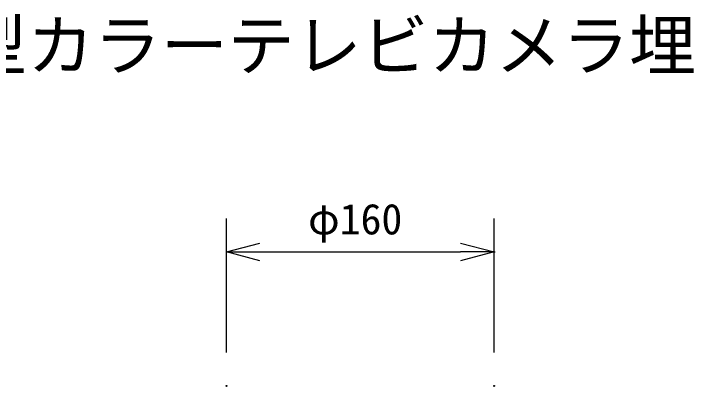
# Model space of a CAD drawing. Units: millimetres, scale not verified. Extents: x -62 to 62, y -56 to 57.
# Drawn here: x -20.31 to 20.17, y 34.47 to 56.74 of the extents above; entities that cross this region are included whole.
import ezdxf
from ezdxf.enums import TextEntityAlignment as Align

# ---------------------------------------------------------------- set-up
doc = ezdxf.new("R2010")
doc.units = ezdxf.units.MM
doc.header["$LTSCALE"] = 0.125
doc.header["$PDMODE"] = 32
doc.header["$PDSIZE"] = 0.0625
doc.layers.add('0-0_0', color=7, linetype='Continuous', lineweight=25)
doc.layers.add('0-6_SUNPO', color=7, linetype='Continuous', lineweight=25)
doc.layers.add('0-2_MOJI1', color=7, linetype='Continuous')
doc.layers.add('0-4_Defpoints', color=7, linetype='Continuous')
doc.styles.add('ＭＳ ゴシック', font='')
doc.styles.get('ＭＳ ゴシック').set_extended_font_data('MS Gothic')

# ---------------------------------------------------------------- blocks, each defined once
blk = doc.blocks.new('_OPEN30')
at = {"layer": '0-0_0'}
blk.add_line((0, 0), (-1, 0), dxfattribs=at)
blk.add_lwpolyline([(-1, 0.26795), (0, 0), (-1, -0.26795)], dxfattribs=at)
blk = doc.blocks.new('D4')
at = {"layer": '0-4_Defpoints'}
for p in [(8.6971, 42.1566), (-7.3029, 34.1566), (8.6971, 34.1566)]:
    blk.add_point(p, dxfattribs=at)
at = {"layer": '0-6_SUNPO'}
for p, q in [((-7.3029, 36.1566), (-7.3029, 44.1566)), ((8.6971, 36.1566), (8.6971, 44.1566)), ((-5.3029, 42.1566), (6.6971, 42.1566))]:
    blk.add_line(p, q, dxfattribs=at)
at = {"layer": '0-6_SUNPO', "xscale": 2, "yscale": 2, "rotation": 180}
blk.add_blockref('_OPEN30', (-7.3029, 42.1566), dxfattribs=at)
at = {"layer": '0-6_SUNPO', "xscale": 2, "yscale": 2}
blk.add_blockref('_OPEN30', (8.6971, 42.1566), dxfattribs=at)
at = {"layer": '0-6_SUNPO', "style": 'ＭＳ ゴシック'}
blk.add_text('φ160', height=1.833, dxfattribs=at).set_placement((-2.4279, 42.6566), align=Align.BOTTOM_LEFT)

msp = doc.modelspace()

# ---------------------------------------------------------------- block references
at = {"layer": '0-6_SUNPO'}
msp.add_blockref('D4', (-0.2671, 0.3479), dxfattribs=at)

# ---------------------------------------------------------------- texts
at = {"layer": '0-2_MOJI1', "style": 'ＭＳ ゴシック'}
msp.add_text('ドーム型カラーテレビカメラ埋込型金具付', height=2.933, dxfattribs=at).set_placement((-35.5, 52.5), align=Align.BOTTOM_LEFT)

doc.saveas('drawing.dxf')
